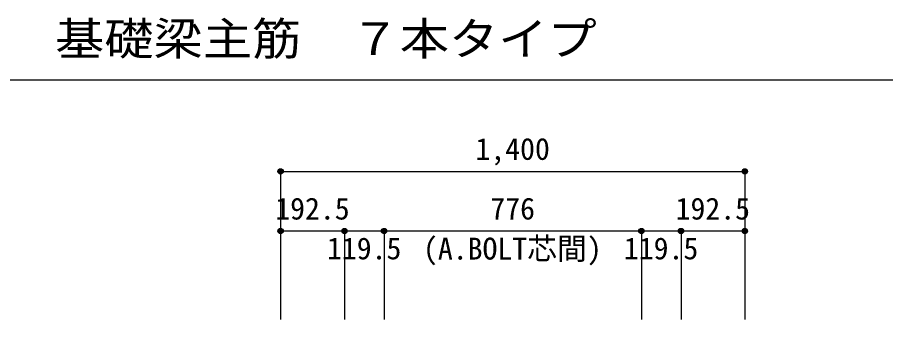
# Model space of a CAD drawing. Units: millimetres at full size, sheet at 1:30. Extents: x -5973 to 5954, y -4195 to 4201.
# Drawn here: x -942 to 1677, y -945 to -33 of the extents above; entities that cross this region are included whole.
import ezdxf
from ezdxf.enums import TextEntityAlignment as Align

# ---------------------------------------------------------------- set-up
doc = ezdxf.new("R2010")
doc.units = ezdxf.units.MM
doc.header["$LTSCALE"] = 30
doc.header["$PDMODE"] = 32
doc.header["$PDSIZE"] = 15
for name, color, linetype in [('0-7_文字', 4, 'Continuous'), ('0-D_寸法', 4, 'Continuous'), ('6-7_文字', 7, 'Continuous'), ('F-0_枠', 6, 'Continuous')]:
    doc.layers.add(name, color=color, linetype=linetype)
doc.styles.add('ＭＳ ゴシック', font='')
doc.styles.get('ＭＳ ゴシック').set_extended_font_data('MS Gothic')

msp = doc.modelspace()

# ---------------------------------------------------------------- linework, layer by layer
at = {"layer": '0-D_寸法'}
for p, q in [((-147.56, -497.85), (-147.56, -677.85)), ((-147.56, -497.85), (1252.44, -497.85)), ((1252.44, -497.85), (1252.44, -677.85)), ((-147.56, -677.85), (-147.56, -944.89)), ((44.94, -677.85), (-147.56, -677.85)), ((-147.56, -677.85), (-147.56, -944.89)), ((164.44, -677.85), (44.94, -677.85)), ((44.94, -677.85), (44.94, -944.89)), ((940.44, -677.85), (164.44, -677.85)), ((164.44, -677.85), (164.44, -944.89)), ((1059.94, -677.85), (940.44, -677.85)), ((940.44, -677.85), (940.44, -944.89)), ((1252.44, -677.85), (1059.94, -677.85)), ((1059.94, -677.85), (1059.94, -944.89)), ((1252.44, -677.85), (1252.44, -944.89))]:
    msp.add_line(p, q, dxfattribs=at)
for centre, radius in [((-147.56, -497.85), 8), ((-147.56, -497.85), 7.2), ((-147.56, -497.85), 6.4), ((-147.56, -497.85), 5.6), ((-147.56, -497.85), 4.8), ((-147.56, -497.85), 4), ((-147.56, -497.85), 3.2), ((-147.56, -497.85), 2.4), ((-147.56, -497.85), 1.6), ((-147.56, -497.85), 0.8), ((1252.44, -497.85), 8), ((1252.44, -497.85), 7.2), ((1252.44, -497.85), 6.4), ((1252.44, -497.85), 5.6), ((1252.44, -497.85), 4.8), ((1252.44, -497.85), 4), ((1252.44, -497.85), 3.2), ((1252.44, -497.85), 2.4), ((1252.44, -497.85), 1.6), ((1252.44, -497.85), 0.8), ((-147.56, -677.85), 8), ((-147.56, -677.85), 7.2), ((-147.56, -677.85), 6.4), ((-147.56, -677.85), 5.6), ((-147.56, -677.85), 4.8), ((-147.56, -677.85), 4), ((-147.56, -677.85), 3.2), ((-147.56, -677.85), 2.4), ((-147.56, -677.85), 1.6), ((-147.56, -677.85), 0.8), ((44.94, -677.85), 8), ((44.94, -677.85), 7.2), ((44.94, -677.85), 6.4), ((44.94, -677.85), 5.6), ((44.94, -677.85), 4.8), ((44.94, -677.85), 4), ((44.94, -677.85), 3.2), ((44.94, -677.85), 2.4), ((44.94, -677.85), 1.6), ((44.94, -677.85), 0.8), ((164.44, -677.85), 8), ((164.44, -677.85), 7.2), ((164.44, -677.85), 6.4), ((164.44, -677.85), 5.6), ((164.44, -677.85), 4.8), ((164.44, -677.85), 4), ((164.44, -677.85), 3.2), ((164.44, -677.85), 2.4), ((164.44, -677.85), 1.6), ((164.44, -677.85), 0.8), ((940.44, -677.85), 8), ((940.44, -677.85), 7.2), ((940.44, -677.85), 6.4), ((940.44, -677.85), 5.6), ((940.44, -677.85), 4.8), ((940.44, -677.85), 4), ((940.44, -677.85), 3.2), ((940.44, -677.85), 2.4), ((940.44, -677.85), 1.6), ((940.44, -677.85), 0.8), ((1059.94, -677.85), 8), ((1059.94, -677.85), 7.2), ((1059.94, -677.85), 6.4), ((1059.94, -677.85), 5.6), ((1059.94, -677.85), 4.8), ((1059.94, -677.85), 4), ((1059.94, -677.85), 3.2), ((1059.94, -677.85), 2.4), ((1059.94, -677.85), 1.6), ((1059.94, -677.85), 0.8), ((1252.44, -677.85), 8), ((1252.44, -677.85), 7.2), ((1252.44, -677.85), 6.4), ((1252.44, -677.85), 5.6), ((1252.44, -677.85), 4.8), ((1252.44, -677.85), 4), ((1252.44, -677.85), 3.2), ((1252.44, -677.85), 2.4), ((1252.44, -677.85), 1.6), ((1252.44, -677.85), 0.8)]:
    msp.add_circle(centre, radius, dxfattribs=at)
at = {"layer": '0-D_寸法', "color": 7}
for p in [(-147.56, -497.85), (-147.56, -497.85), (1252.44, -497.85), (-147.56, -677.85), (44.94, -677.85), (164.44, -677.85), (940.44, -677.85), (1059.94, -677.85), (1252.44, -677.85)]:
    msp.add_point(p, dxfattribs=at)
at = {"layer": 'F-0_枠', "color": 2}
msp.add_line((-5972.88, -222.05), (3723.6, -222.05), dxfattribs=at)

# ---------------------------------------------------------------- texts
at = {"layer": '0-7_文字', "style": 'ＭＳ ゴシック'}
msp.add_text('(A.BOLT芯間)', height=65.98, dxfattribs=at).set_placement((281.92, -783.54), align=Align.BOTTOM_LEFT)
at = {"layer": '0-D_寸法', "style": 'ＭＳ ゴシック'}
for s, p in [('1,400', (439.94, -482.85)), ('192.5', (-163.81, -662.85)), ('776', (484.94, -662.85)), ('192.5', (1043.69, -662.85)), ('119.5', (-7.81, -782.85)), ('119.5', (887.69, -782.85))]:
    msp.add_text(s, height=65.98, dxfattribs=at).set_placement(p, align=Align.BOTTOM_LEFT)
at = {"layer": '6-7_文字', "color": 2, "style": 'ＭＳ ゴシック', "width": 1.1}
msp.add_text('\u3000\u3000基礎梁主筋\u3000７本タイプ', height=98.97, dxfattribs=at).set_placement((-1124.64, -177.05), align=Align.BOTTOM_LEFT)

doc.saveas('drawing.dxf')
